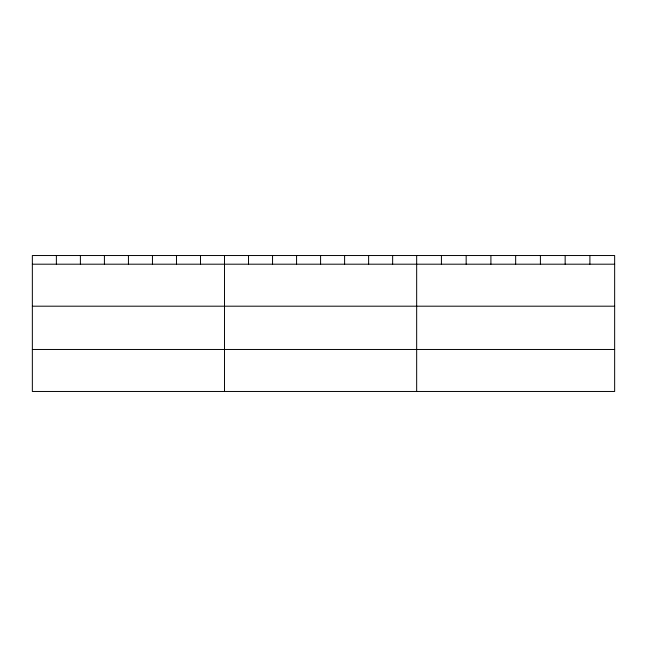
<?xml version="1.0" encoding="UTF-8"?>
<svg xmlns="http://www.w3.org/2000/svg" width="647" height="647" viewBox="0 0 647 647"><rect width="100%" height="100%" fill="white"/><g stroke="black" fill="none" stroke-linecap="round" stroke-linejoin="round"><path stroke-width="0.97" d="M614.65 306.193L614.65 255.533L32.35 255.533L32.35 391.467L614.65 391.467L614.65 306.193L32.35 306.193M32.35 264.194L614.65 264.194M32.35 349.469L614.65 349.469M589.902 255.533L589.902 264.194M565.154 255.533L565.154 264.194M540.407 255.533L540.407 264.194M515.659 255.533L515.659 264.194M490.911 255.533L490.911 264.194M466.163 255.533L466.163 264.194M441.416 255.533L441.416 264.194M416.668 255.533L416.668 391.467M392.648 255.533L392.648 264.194M368.628 255.533L368.628 264.194M344.608 255.533L344.608 264.194M320.588 255.533L320.588 264.194M296.569 255.533L296.569 264.194M272.549 255.533L272.549 264.194M248.529 255.533L248.529 264.194M224.509 255.533L224.509 391.467M200.489 255.533L200.489 264.194M176.469 255.533L176.469 264.194M152.449 255.533L152.449 264.194M128.429 255.533L128.429 264.194M104.41 255.533L104.41 264.194M80.39 255.533L80.39 264.194M56.37 255.533L56.37 264.194"/></g></svg>
